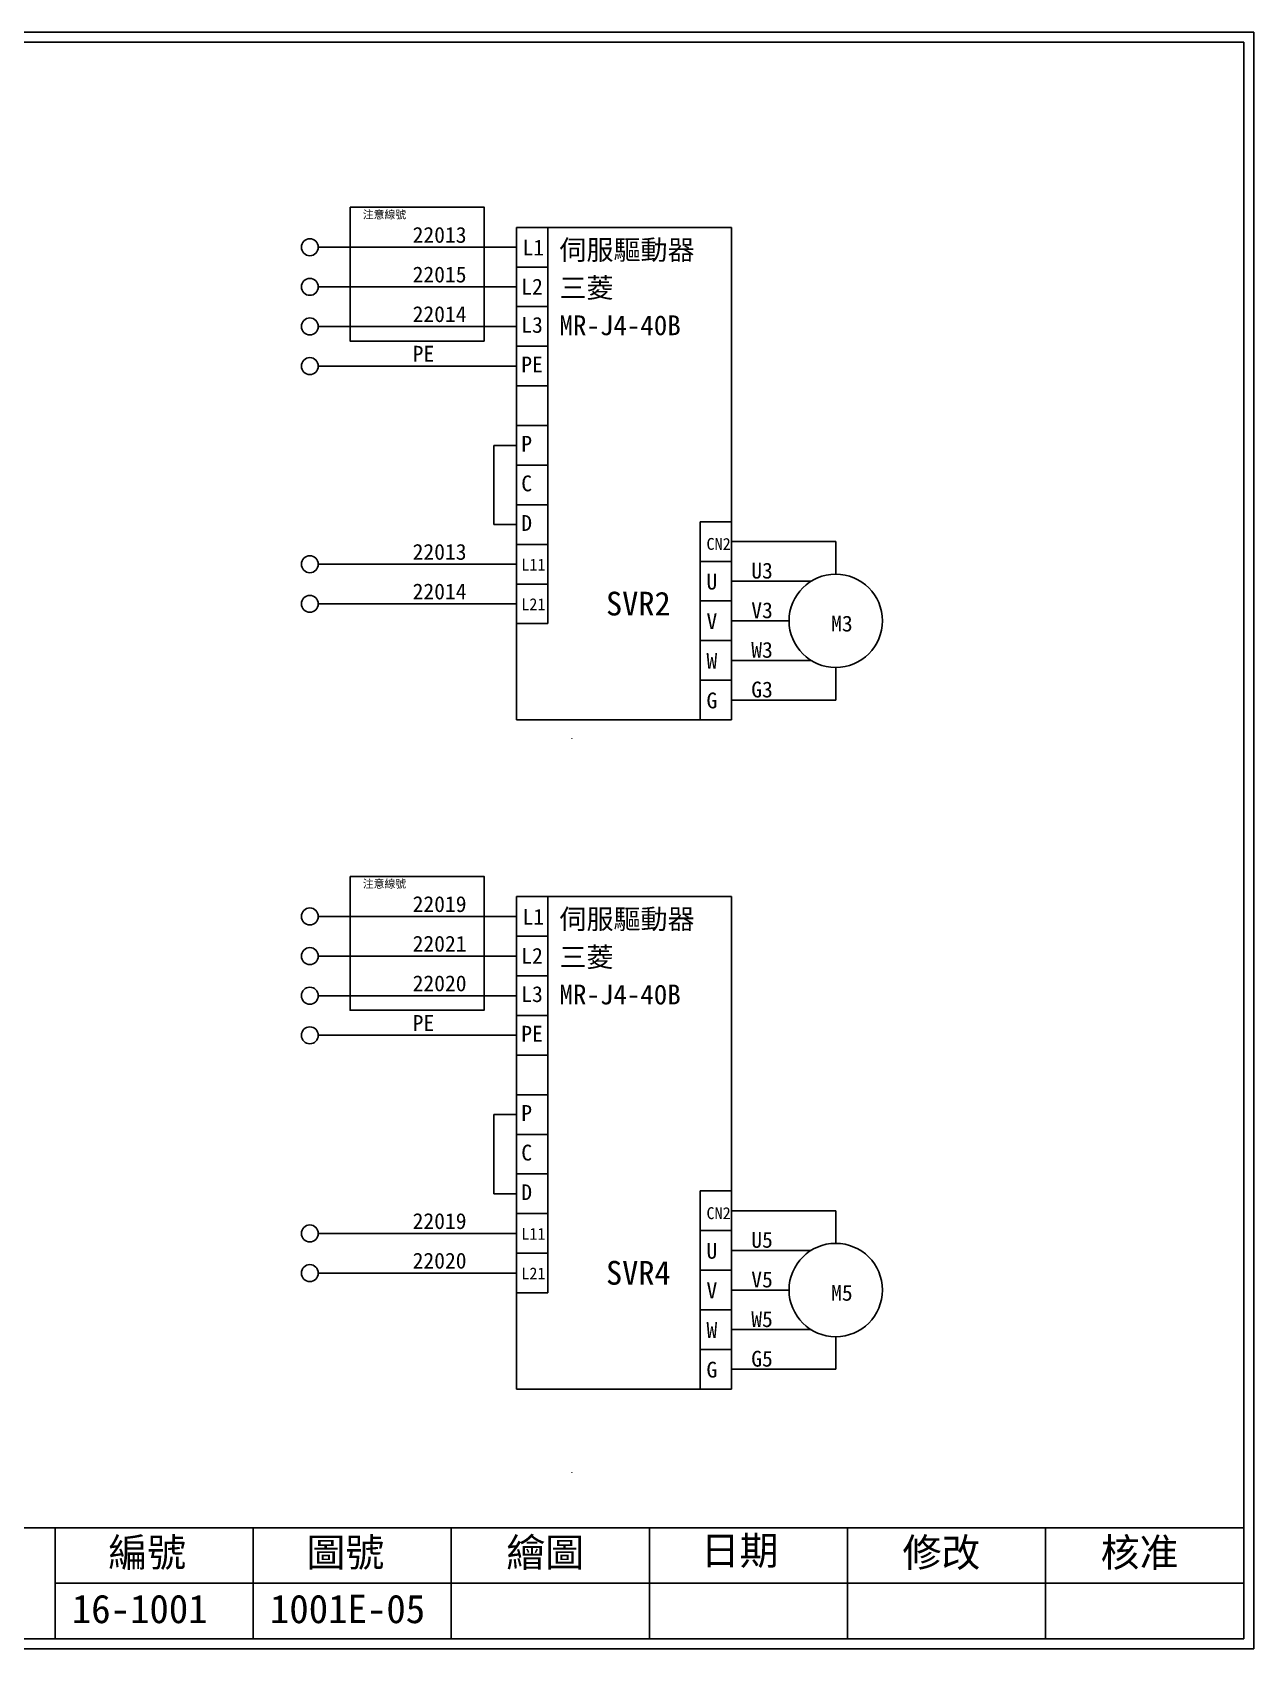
# Model space of a CAD drawing. Extents: x 10 to 297, y 3 to 207.
# Drawn here: x 142.9 to 297, y 3 to 207 of the extents above; entities that cross this region are included whole.
import ezdxf

# ---------------------------------------------------------------- set-up
doc = ezdxf.new("R2010")
doc.units = 0
doc.linetypes.add('HIDDEN0', pattern=[65, 50, -15])
doc.layers.get('0').update_dxf_attribs({"linetype": 'CONTINUOUS'})
doc.layers.add('圖框層', color=7, linetype='CONTINUOUS')
doc.layers.add('標尺寸層', color=3, linetype='CONTINUOUS')
doc.styles.add('STSL', font='kaiu.ttf')

msp = doc.modelspace()

# ---------------------------------------------------------------- linework, layer by layer
at = {"color": 7}
for p, q in [((231.12, 182.35), (203.97, 182.35)), ((203.97, 182.35), (203.97, 177.35)), ((207.92, 177.35), (207.92, 182.35)), ((231.12, 120.21), (231.12, 182.35)), ((203.97, 177.35), (203.97, 172.35)), ((203.97, 177.35), (207.92, 177.35)), ((207.92, 172.35), (207.92, 177.35)), ((203.97, 172.35), (207.92, 172.35)), ((207.92, 167.35), (207.92, 172.35)), ((203.97, 170.21), (203.97, 120.21)), ((203.97, 167.35), (207.92, 167.35)), ((203.97, 167.35), (207.92, 167.35)), ((207.92, 162.35), (207.92, 167.35)), ((203.97, 162.35), (207.92, 162.35)), ((203.97, 162.35), (207.92, 162.35)), ((207.92, 157.35), (207.92, 162.35)), ((203.97, 157.35), (207.92, 157.35)), ((203.97, 157.35), (207.92, 157.35)), ((207.92, 152.35), (207.92, 157.35)), ((203.97, 152.35), (207.92, 152.35)), ((203.97, 152.35), (207.92, 152.35)), ((207.92, 147.35), (207.92, 152.35)), ((203.97, 147.35), (207.92, 147.35)), ((203.97, 147.35), (207.92, 147.35)), ((207.92, 142.35), (207.92, 147.35)), ((227.17, 145.21), (231.12, 145.21)), ((227.17, 145.21), (227.17, 140.21)), ((231.12, 140.21), (231.12, 145.21)), ((203.97, 142.35), (207.92, 142.35)), ((203.97, 142.35), (207.92, 142.35)), ((207.92, 137.35), (207.92, 142.35)), ((227.17, 140.21), (231.12, 140.21)), ((227.17, 140.21), (227.17, 135.21)), ((227.17, 140.21), (231.12, 140.21)), ((231.12, 135.21), (231.12, 140.21)), ((203.97, 137.35), (207.92, 137.35)), ((203.97, 137.35), (207.92, 137.35)), ((207.92, 132.35), (207.92, 137.35)), ((227.17, 135.21), (231.12, 135.21)), ((227.17, 135.21), (227.17, 130.21)), ((231.12, 130.21), (231.12, 135.21)), ((227.17, 130.21), (231.12, 130.21)), ((227.17, 130.21), (227.17, 125.21)), ((231.12, 125.21), (231.12, 130.21)), ((227.17, 125.21), (231.12, 125.21)), ((227.17, 125.21), (231.12, 125.21)), ((227.17, 125.21), (227.17, 120.21)), ((231.12, 120.21), (231.12, 125.21)), ((231.12, 120.21), (203.97, 120.21)), ((227.17, 120.21), (231.12, 120.21)), ((231.12, 97.9), (203.97, 97.9)), ((203.97, 97.9), (203.97, 92.9)), ((207.92, 92.9), (207.92, 97.9)), ((231.12, 35.76), (231.12, 97.9)), ((203.97, 92.9), (203.97, 87.9)), ((203.97, 92.9), (207.92, 92.9)), ((207.92, 87.9), (207.92, 92.9)), ((203.97, 87.9), (207.92, 87.9)), ((207.92, 82.9), (207.92, 87.9)), ((203.97, 85.76), (203.97, 35.76)), ((203.97, 82.9), (207.92, 82.9)), ((203.97, 82.9), (207.92, 82.9)), ((207.92, 77.9), (207.92, 82.9)), ((203.97, 77.9), (207.92, 77.9)), ((203.97, 77.9), (207.92, 77.9)), ((207.92, 72.9), (207.92, 77.9)), ((203.97, 72.9), (207.92, 72.9)), ((203.97, 72.9), (207.92, 72.9)), ((207.92, 67.9), (207.92, 72.9)), ((203.97, 67.9), (207.92, 67.9)), ((203.97, 67.9), (207.92, 67.9)), ((207.92, 62.9), (207.92, 67.9)), ((203.97, 62.9), (207.92, 62.9)), ((203.97, 62.9), (207.92, 62.9)), ((207.92, 57.9), (207.92, 62.9)), ((227.17, 60.76), (231.12, 60.76)), ((227.17, 60.76), (227.17, 55.76)), ((231.12, 55.76), (231.12, 60.76)), ((203.97, 57.9), (207.92, 57.9)), ((203.97, 57.9), (207.92, 57.9)), ((207.92, 52.9), (207.92, 57.9)), ((227.17, 55.76), (231.12, 55.76)), ((227.17, 55.76), (227.17, 50.76)), ((227.17, 55.76), (231.12, 55.76)), ((231.12, 50.76), (231.12, 55.76)), ((203.97, 52.9), (207.92, 52.9)), ((203.97, 52.9), (207.92, 52.9)), ((207.92, 47.9), (207.92, 52.9)), ((227.17, 50.76), (231.12, 50.76)), ((227.17, 50.76), (227.17, 45.76)), ((231.12, 45.76), (231.12, 50.76)), ((227.17, 45.76), (231.12, 45.76)), ((227.17, 45.76), (227.17, 40.76)), ((231.12, 40.76), (231.12, 45.76)), ((227.17, 40.76), (231.12, 40.76)), ((227.17, 40.76), (231.12, 40.76)), ((227.17, 40.76), (227.17, 35.76)), ((231.12, 35.76), (231.12, 40.76)), ((231.12, 35.76), (203.97, 35.76)), ((227.17, 35.76), (231.12, 35.76))]:
    msp.add_line(p, q, dxfattribs=at)
for centre in [(177.9, 179.85), (177.9, 174.85), (177.9, 169.85), (177.9, 164.85), (177.9, 139.85), (177.9, 134.85), (177.9, 95.4), (177.9, 90.4), (177.9, 85.4), (177.9, 80.4), (177.9, 55.4), (177.9, 50.4)]:
    msp.add_circle(centre, 1.07, dxfattribs=at)
at = {"layer": '圖框層', "color": 7}
for p, q in [((297, 206.97), (10, 206.97)), ((297, 3), (297, 206.97)), ((295.75, 205.72), (11.25, 205.72)), ((295.75, 4.25), (295.75, 205.72)), ((11.25, 18.25), (295.75, 18.25)), ((145.75, 4.25), (145.75, 18.25)), ((170.75, 4.25), (170.75, 18.25)), ((195.75, 4.25), (195.75, 18.25)), ((220.75, 4.25), (220.75, 18.25)), ((245.75, 4.25), (245.75, 18.25)), ((270.75, 4.25), (270.75, 18.25)), ((145.75, 11.25), (295.75, 11.25)), ((11.25, 4.25), (295.75, 4.25)), ((10, 3), (297, 3))]:
    msp.add_line(p, q, dxfattribs=at)
at = {"layer": '標尺寸層', "color": 7}
for p, q in [((207.92, 182.35), (203.97, 182.35)), ((203.97, 179.85), (178.97, 179.85)), ((177.9, 178.78), (177.9, 178.72)), ((177.9, 173.78), (177.9, 173.72)), ((203.97, 174.85), (178.97, 174.85)), ((203.97, 167.35), (203.97, 172.35)), ((203.97, 169.85), (178.97, 169.85)), ((177.9, 168.78), (177.9, 168.72)), ((203.97, 162.35), (203.97, 167.35)), ((177.9, 163.78), (177.9, 163.72)), ((203.97, 164.85), (178.97, 164.85)), ((207.92, 162.35), (203.97, 162.35)), ((203.97, 157.35), (203.97, 162.35)), ((207.92, 157.35), (203.97, 157.35)), ((203.97, 152.35), (203.97, 157.35)), ((203.97, 154.85), (201.1, 154.85)), ((207.92, 152.35), (203.97, 152.35)), ((207.92, 152.35), (203.97, 152.35)), ((203.97, 147.35), (203.97, 152.35)), ((207.92, 147.35), (203.97, 147.35)), ((207.92, 147.35), (203.97, 147.35)), ((203.97, 142.35), (203.97, 147.35)), ((203.97, 144.85), (201.1, 144.85)), ((207.92, 142.35), (203.97, 142.35)), ((207.92, 142.35), (203.97, 142.35)), ((203.97, 137.35), (203.97, 142.35)), ((177.9, 138.78), (177.9, 138.72)), ((203.97, 139.85), (178.97, 139.85)), ((207.92, 137.35), (203.97, 137.35)), ((207.92, 137.35), (203.97, 137.35)), ((203.97, 132.35), (203.97, 137.35)), ((231.12, 137.71), (241.15, 137.71)), ((203.97, 134.85), (178.97, 134.85)), ((177.9, 133.78), (177.9, 133.72)), ((231.12, 132.71), (238.37, 132.71)), ((207.92, 132.35), (203.97, 132.35)), ((231.12, 127.71), (241.15, 127.71)), ((244.26, 126.82), (244.26, 122.71)), ((231.12, 122.71), (244.26, 122.71)), ((210.95, 117.87), (210.95, 117.8)), ((207.92, 97.9), (203.97, 97.9)), ((177.9, 94.33), (177.9, 94.27)), ((203.97, 95.4), (178.97, 95.4)), ((203.97, 90.4), (178.97, 90.4)), ((177.9, 89.33), (177.9, 89.27)), ((203.97, 82.9), (203.97, 87.9)), ((177.9, 84.33), (177.9, 84.27)), ((203.97, 85.4), (178.97, 85.4)), ((203.97, 77.9), (203.97, 82.9)), ((203.97, 80.4), (178.97, 80.4)), ((177.9, 79.33), (177.9, 79.27)), ((207.92, 77.9), (203.97, 77.9)), ((203.97, 72.9), (203.97, 77.9)), ((207.92, 72.9), (203.97, 72.9)), ((203.97, 67.9), (203.97, 72.9)), ((203.97, 70.4), (201.1, 70.4)), ((207.92, 67.9), (203.97, 67.9)), ((207.92, 67.9), (203.97, 67.9)), ((203.97, 62.9), (203.97, 67.9)), ((207.92, 62.9), (203.97, 62.9)), ((207.92, 62.9), (203.97, 62.9)), ((203.97, 57.9), (203.97, 62.9)), ((203.97, 60.4), (201.1, 60.4)), ((207.92, 57.9), (203.97, 57.9)), ((207.92, 57.9), (203.97, 57.9)), ((203.97, 52.9), (203.97, 57.9)), ((203.97, 55.4), (178.97, 55.4)), ((177.9, 54.33), (177.9, 54.27)), ((231.12, 53.26), (241.15, 53.26)), ((207.92, 52.9), (203.97, 52.9)), ((207.92, 52.9), (203.97, 52.9)), ((203.97, 47.9), (203.97, 52.9)), ((177.9, 49.33), (177.9, 49.27)), ((203.97, 50.4), (178.97, 50.4)), ((207.92, 47.9), (203.97, 47.9)), ((231.12, 48.26), (238.37, 48.26)), ((231.12, 43.26), (241.15, 43.26)), ((244.26, 42.37), (244.26, 38.26)), ((231.12, 38.26), (244.26, 38.26)), ((210.95, 25.24), (210.95, 25.18))]:
    msp.add_line(p, q, dxfattribs=at)
at = {"layer": '標尺寸層', "color": 7, "linetype": 'HIDDEN0'}
for p, q in [((201.1, 144.85), (201.1, 154.85)), ((201.1, 60.4), (201.1, 70.4))]:
    msp.add_line(p, q, dxfattribs=at)
at = {"layer": '標尺寸層', "color": 7, "linetype": 'ByBlock'}
for p, q in [((231.12, 142.71), (244.26, 142.71)), ((231.12, 58.26), (244.26, 58.26))]:
    msp.add_line(p, q, dxfattribs=at)
at = {"layer": '標尺寸層', "color": 0, "lineweight": -2}
for p, q in [((244.26, 138.59), (244.26, 142.71)), ((244.26, 54.14), (244.26, 58.26))]:
    msp.add_line(p, q, dxfattribs=at)
for points in [[(182.97, 184.91), (199.89, 184.91), (199.89, 168.01), (182.97, 168.01)], [(182.97, 100.46), (199.89, 100.46), (199.89, 83.56), (182.97, 83.56)]]:
    msp.add_lwpolyline(points, close=True, dxfattribs=at)
at = {"layer": '標尺寸層', "color": 7}
for centre in [(244.26, 132.71), (244.26, 48.26)]:
    msp.add_circle(centre, 5.89, dxfattribs=at)

# ---------------------------------------------------------------- texts
at = {"layer": '圖框層', "color": 7, "style": 'STSL'}
for s, height, p in [('注意線號', 1, (184.59, 183.47)), ('22013', 2, (190.87, 180.41)), ('L1', 2, (204.74, 178.81)), ('伺服驅動器', 2.5, (209.4, 178.27)), ('22015', 2, (190.87, 175.41)), ('L2', 2, (204.58, 173.88)), ('三菱', 2.5, (209.4, 173.48)), ('22014', 2, (190.87, 170.41)), ('L3', 2, (204.58, 169.05)), ('MR-J4-40B', 2.5, (209.4, 168.75)), ('PE', 2, (190.87, 165.41)), ('PE', 2, (204.58, 164.05)), ('P', 2, (204.58, 154.05)), ('C', 2, (204.58, 149.05)), ('D', 2, (204.58, 144.05)), ('CN2', 1.5, (227.95, 141.66)), ('22013', 2, (190.87, 140.41)), ('L11', 1.5, (204.58, 139.05)), ('U3', 2, (233.6, 138.04)), ('22014', 2, (190.87, 135.41)), ('U', 2, (227.95, 136.66)), ('L21', 1.5, (204.58, 134.05)), ('SVR2', 3, (215.27, 133.38)), ('V3', 2, (233.6, 133.04)), ('V', 2, (227.95, 131.66)), ('M3', 2, (243.68, 131.36)), ('W', 2, (227.95, 126.66)), ('W3', 2, (233.6, 128.04)), ('G3', 2, (233.6, 123.04)), ('G', 2, (227.95, 121.66)), ('注意線號', 1, (184.59, 99.02)), ('22019', 2, (190.87, 95.96)), ('L1', 2, (204.74, 94.36)), ('伺服驅動器', 2.5, (209.4, 93.82)), ('22021', 2, (190.87, 90.96)), ('三菱', 2.5, (209.4, 89.03)), ('L2', 2, (204.58, 89.43)), ('22020', 2, (190.87, 85.96)), ('L3', 2, (204.58, 84.6)), ('MR-J4-40B', 2.5, (209.4, 84.3)), ('PE', 2, (190.87, 80.96)), ('PE', 2, (204.58, 79.6)), ('P', 2, (204.58, 69.6)), ('C', 2, (204.58, 64.6)), ('D', 2, (204.58, 59.6)), ('22019', 2, (190.87, 55.96)), ('CN2', 1.5, (227.95, 57.21)), ('L11', 1.5, (204.58, 54.6)), ('U5', 2, (233.6, 53.59)), ('U', 2, (227.95, 52.21)), ('22020', 2, (190.87, 50.96)), ('L21', 1.5, (204.58, 49.6)), ('SVR4', 3, (215.27, 48.93)), ('V', 2, (227.95, 47.21)), ('V5', 2, (233.6, 48.59)), ('M5', 2, (243.68, 46.91)), ('W5', 2, (233.6, 43.59)), ('W', 2, (227.95, 42.21)), ('G', 2, (227.95, 37.21)), ('G5', 2, (233.6, 38.59)), ('編號', 3.6, (152.47, 13.34)), ('圖號', 3.6, (177.47, 13.34)), ('繪圖', 3.6, (202.69, 13.34)), ('日期', 3.6, (227.22, 13.59)), ('修改', 3.6, (252.69, 13.34)), ('核准', 3.6, (277.69, 13.34)), ('16-1001', 3.6, (147.86, 6.22)), ('1001E-05', 3.6, (172.86, 6.22))]:
    msp.add_text(s, height=height, dxfattribs=at).set_placement(p)

doc.saveas('drawing.dxf')
